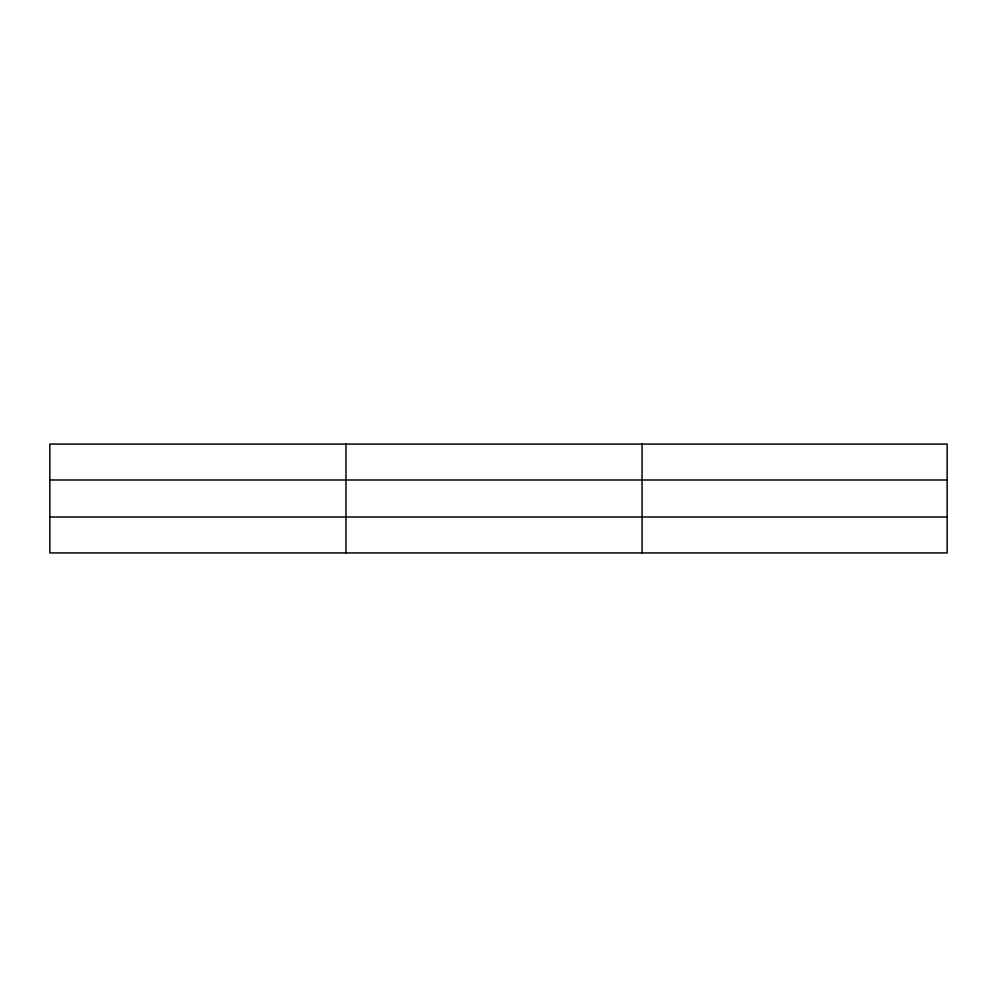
<?xml version="1.0" encoding="UTF-8"?>
<svg xmlns="http://www.w3.org/2000/svg" width="997" height="997" viewBox="0 0 997 997"><rect width="100%" height="100%" fill="white"/><g stroke="black" fill="none" stroke-linecap="round" stroke-linejoin="round"><path stroke-width="1.5" d="M345.959 552.924L345.959 444.076M642.068 552.924L642.068 444.076M947.15 517.007L947.15 552.924L49.85 552.924L49.85 444.076L947.15 444.076L947.15 517.007L49.85 517.007M49.85 479.993L947.15 479.993"/></g></svg>
